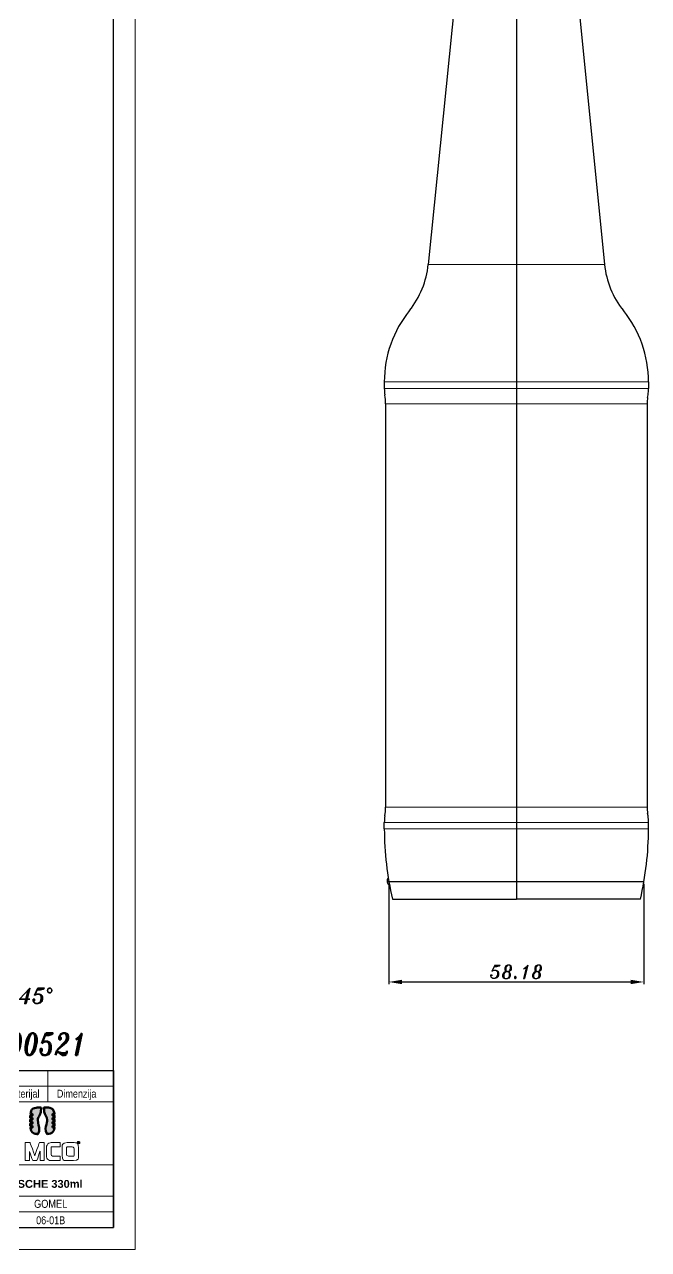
# Model space of a CAD drawing. Extents: x 62 to 476, y 19 to 439.
# Drawn here: x 334 to 476.3, y 19 to 298.5 of the extents above; entities that cross this region are included whole.
import ezdxf

# ---------------------------------------------------------------- set-up
doc = ezdxf.new("R2010")
doc.units = 0
doc.header["$LTSCALE"] = 7
doc.header["$MEASUREMENT"] = 0
doc.layers.get('0').update_dxf_attribs({"linetype": 'CONTINUOUS', "lineweight": 15})
for name, color, linetype, lineweight in [('3', 3, 'CONTINUOUS', 30), ('4', 5, 'CONTINUOUS', 50), ('8', 253, 'CONTINUOUS', 15)]:
    doc.layers.add(name, color=color, linetype=linetype, lineweight=lineweight)
doc.styles.add('ITALICT', font='ITALICT.shx', dxfattribs={"width": 0.8, "height": 3})
doc.styles.add('NEW', font='italict.shx', dxfattribs={"height": 3})
doc.styles.get("Standard").update_dxf_attribs({"font": 'isocp.shx', "height": 3})
doc.styles.add('style2', font='swissc.ttf')
doc.dimstyles.get("Standard").update_dxf_attribs({"dimtxt": 3, "dimasz": 3, "dimexe": 0.5, "dimexo": 0.5, "dimgap": 0.8, "dimtad": 1, "dimdsep": 46, "dimtxsty": 'NEW', "dimcen": 0.09, "dimazin": 2, "dimtfac": 1, "dimtmove": 0, "dimatfit": 3, "dimfxl": 1, "dimtolj": 1, "dimtzin": 0, "dimarcsym": 0})

# ---------------------------------------------------------------- blocks, each defined once
blk = doc.blocks.new('*D14')
at = {"color": 0, "lineweight": -2, "transparency": 16777216}
for p, q in [((417.05, 102.42), (417.05, 79.5)), ((475.24, 102.42), (475.24, 79.5)), ((420.05, 80), (472.24, 80))]:
    blk.add_line(p, q, dxfattribs=at)
at = {"color": 0, "transparency": 16777216}
for points in [[(420.05, 80.5), (420.05, 79.5), (417.05, 80)], [(472.24, 80.5), (472.24, 79.5), (475.24, 80)]]:
    blk.add_solid(points, dxfattribs=at)
at = {"color": 0, "transparency": 16777216, "insert": (446.14, 82.3), "char_height": 3, "attachment_point": 5, "style": 'NEW'}
blk.add_mtext('\\A1;58.18', dxfattribs=at)

msp = doc.modelspace()

# ---------------------------------------------------------------- hatches: boundary and pattern name
at = {"layer": '4'}
h = msp.add_hatch(color=142, dxfattribs=at)
edge = h.paths.add_edge_path()
edge.add_spline(control_points=[(335.295, 46.774), (335.295, 46.774), (335.295, 46.774), (335.295, 46.774), (335.295, 46.774), (335.452, 45.381), (336.682, 45.309), (336.864, 45.309), (336.864, 45.309), (336.864, 45.309), (337, 45.309), (337, 45.309), (337, 45.309), (337.646, 46.238), (336.996, 47.592), (336.996, 48.56), (336.996, 48.56), (336.996, 49.32), (337.665, 49.523), (337.738, 51.347), (337.738, 51.347), (336.966, 51.347), (336.966, 51.347), (336.966, 51.347), (335.663, 51.347), (335.366, 50.342), (335.298, 49.883)], knot_values=[0.8095238, 0.8095238, 0.8095238, 0.8095238, 0.8333333, 0.8333333, 0.8333333, 0.8334333, 0.8571429, 0.8571429, 0.8571429, 0.8572429, 0.9047619, 0.9047619, 0.9047619, 0.9048619, 0.952381, 0.952381, 0.952381, 0.952481, 1, 1, 1, 1.047619, 1.047619, 1.047619, 1.047719, 1.0952381, 1.0952381, 1.0952381, 1.0952381], degree=3, periodic=0)
edge.add_spline(control_points=[(335.298, 49.883), (335.298, 49.883), (335.74, 49.883), (335.74, 49.883)], knot_values=[0.0952381, 0.0952381, 0.0952381, 0.0952381, 0.1428571, 0.1428571, 0.1428571, 0.1428571], degree=3, periodic=0)
edge.add_spline(control_points=[(335.74, 49.883), (335.74, 49.883), (335.74, 49.883), (335.74, 49.883), (335.74, 49.883), (335.74, 49.883), (335.74, 49.513), (335.74, 49.513)], knot_values=[0.1428571, 0.1428571, 0.1428571, 0.1428571, 0.1666667, 0.1666667, 0.1666667, 0.1667667, 0.1904762, 0.1904762, 0.1904762, 0.1904762], degree=3, periodic=0)
edge.add_spline(control_points=[(335.74, 49.513), (335.74, 49.513), (335.74, 49.513), (335.74, 49.513), (335.74, 49.513), (335.74, 49.513), (335.278, 49.513), (335.278, 49.513)], knot_values=[0.1904762, 0.1904762, 0.1904762, 0.1904762, 0.2142857, 0.2142857, 0.2142857, 0.2143857, 0.2380952, 0.2380952, 0.2380952, 0.2380952], degree=3, periodic=0)
edge.add_spline(control_points=[(335.278, 49.513), (335.278, 49.513), (335.278, 49.513), (335.278, 49.513), (335.278, 49.513), (335.278, 49.513), (335.278, 48.97), (335.278, 48.97)], knot_values=[0.2380952, 0.2380952, 0.2380952, 0.2380952, 0.2619048, 0.2619048, 0.2619048, 0.2620048, 0.2857143, 0.2857143, 0.2857143, 0.2857143], degree=3, periodic=0)
edge.add_spline(control_points=[(335.278, 48.97), (335.278, 48.97), (335.278, 48.97), (335.278, 48.97), (335.278, 48.97), (335.278, 48.97), (335.74, 48.97), (335.74, 48.97)], knot_values=[0.2857143, 0.2857143, 0.2857143, 0.2857143, 0.3095238, 0.3095238, 0.3095238, 0.3096238, 0.3333333, 0.3333333, 0.3333333, 0.3333333], degree=3, periodic=0)
edge.add_spline(control_points=[(335.74, 48.97), (335.74, 48.97), (335.74, 48.97), (335.74, 48.97), (335.74, 48.97), (335.74, 48.97), (335.74, 48.6), (335.74, 48.6)], knot_values=[0.3333333, 0.3333333, 0.3333333, 0.3333333, 0.3571429, 0.3571429, 0.3571429, 0.3572429, 0.3809524, 0.3809524, 0.3809524, 0.3809524], degree=3, periodic=0)
edge.add_spline(control_points=[(335.74, 48.6), (335.74, 48.6), (335.74, 48.6), (335.74, 48.6), (335.74, 48.6), (335.74, 48.6), (335.278, 48.6), (335.278, 48.6)], knot_values=[0.3809524, 0.3809524, 0.3809524, 0.3809524, 0.4047619, 0.4047619, 0.4047619, 0.4048619, 0.4285714, 0.4285714, 0.4285714, 0.4285714], degree=3, periodic=0)
edge.add_spline(control_points=[(335.278, 48.6), (335.278, 48.6), (335.278, 48.6), (335.278, 48.6), (335.278, 48.6), (335.278, 48.6), (335.278, 48.056), (335.278, 48.056)], knot_values=[0.4285714, 0.4285714, 0.4285714, 0.4285714, 0.452381, 0.452381, 0.452381, 0.452481, 0.4761905, 0.4761905, 0.4761905, 0.4761905], degree=3, periodic=0)
edge.add_spline(control_points=[(335.278, 48.056), (335.278, 48.056), (335.278, 48.056), (335.278, 48.056), (335.278, 48.056), (335.278, 48.056), (335.74, 48.056), (335.74, 48.056)], knot_values=[0.4761905, 0.4761905, 0.4761905, 0.4761905, 0.5, 0.5, 0.5, 0.5001, 0.5238095, 0.5238095, 0.5238095, 0.5238095], degree=3, periodic=0)
edge.add_spline(control_points=[(335.74, 48.056), (335.74, 48.056), (335.74, 48.056), (335.74, 48.056), (335.74, 48.056), (335.74, 48.056), (335.74, 47.687), (335.74, 47.687)], knot_values=[0.5238095, 0.5238095, 0.5238095, 0.5238095, 0.547619, 0.547619, 0.547619, 0.547719, 0.5714286, 0.5714286, 0.5714286, 0.5714286], degree=3, periodic=0)
edge.add_spline(control_points=[(335.74, 47.687), (335.74, 47.687), (335.74, 47.687), (335.74, 47.687), (335.74, 47.687), (335.74, 47.687), (335.278, 47.687), (335.278, 47.687)], knot_values=[0.5714286, 0.5714286, 0.5714286, 0.5714286, 0.5952381, 0.5952381, 0.5952381, 0.5953381, 0.6190476, 0.6190476, 0.6190476, 0.6190476], degree=3, periodic=0)
edge.add_spline(control_points=[(335.278, 47.687), (335.278, 47.687), (335.278, 47.687), (335.278, 47.687), (335.278, 47.687), (335.278, 47.687), (335.278, 47.143), (335.278, 47.143)], knot_values=[0.6190476, 0.6190476, 0.6190476, 0.6190476, 0.6428571, 0.6428571, 0.6428571, 0.6429571, 0.6666667, 0.6666667, 0.6666667, 0.6666667], degree=3, periodic=0)
edge.add_spline(control_points=[(335.278, 47.143), (335.278, 47.143), (335.278, 47.143), (335.278, 47.143), (335.278, 47.143), (335.278, 47.143), (335.74, 47.143), (335.74, 47.143)], knot_values=[0.6666667, 0.6666667, 0.6666667, 0.6666667, 0.6904762, 0.6904762, 0.6904762, 0.6905762, 0.7142857, 0.7142857, 0.7142857, 0.7142857], degree=3, periodic=0)
edge.add_spline(control_points=[(335.74, 47.143), (335.74, 47.143), (335.74, 47.143), (335.74, 47.143), (335.74, 47.143), (335.74, 47.143), (335.74, 46.774), (335.74, 46.774)], knot_values=[0.7142857, 0.7142857, 0.7142857, 0.7142857, 0.7380952, 0.7380952, 0.7380952, 0.7381952, 0.7619048, 0.7619048, 0.7619048, 0.7619048], degree=3, periodic=0)
edge.add_spline(control_points=[(335.74, 46.774), (335.74, 46.774), (335.74, 46.774), (335.74, 46.774), (335.74, 46.774), (335.74, 46.774), (335.295, 46.774), (335.295, 46.774)], knot_values=[0.7619048, 0.7619048, 0.7619048, 0.7619048, 0.7857143, 0.7857143, 0.7857143, 0.7858143, 0.8095238, 0.8095238, 0.8095238, 0.8095238], degree=3, periodic=0)
h = msp.add_hatch(color=253, dxfattribs=at)
edge = h.paths.add_edge_path()
edge.add_spline(control_points=[(340.362, 48.056), (340.362, 48.056), (340.362, 48.056), (340.362, 48.056), (340.362, 48.056), (340.362, 48.056), (340.824, 48.056), (340.824, 48.056)], knot_values=[0.2380952, 0.2380952, 0.2380952, 0.2380952, 0.2619048, 0.2619048, 0.2619048, 0.2620048, 0.2857143, 0.2857143, 0.2857143, 0.2857143], degree=3, periodic=0)
edge.add_spline(control_points=[(340.824, 48.056), (340.824, 48.056), (340.824, 48.056), (340.824, 48.056), (340.824, 48.056), (340.824, 48.056), (340.824, 48.6), (340.824, 48.6)], knot_values=[0.2857143, 0.2857143, 0.2857143, 0.2857143, 0.3095238, 0.3095238, 0.3095238, 0.3096238, 0.3333333, 0.3333333, 0.3333333, 0.3333333], degree=3, periodic=0)
edge.add_spline(control_points=[(340.824, 48.6), (340.824, 48.6), (340.824, 48.6), (340.824, 48.6), (340.824, 48.6), (340.824, 48.6), (340.362, 48.6), (340.362, 48.6)], knot_values=[0.3333333, 0.3333333, 0.3333333, 0.3333333, 0.3571429, 0.3571429, 0.3571429, 0.3572429, 0.3809524, 0.3809524, 0.3809524, 0.3809524], degree=3, periodic=0)
edge.add_spline(control_points=[(340.362, 48.6), (340.362, 48.6), (340.362, 48.6), (340.362, 48.6), (340.362, 48.6), (340.362, 48.6), (340.362, 48.97), (340.362, 48.97)], knot_values=[0.3809524, 0.3809524, 0.3809524, 0.3809524, 0.4047619, 0.4047619, 0.4047619, 0.4048619, 0.4285714, 0.4285714, 0.4285714, 0.4285714], degree=3, periodic=0)
edge.add_spline(control_points=[(340.362, 48.97), (340.362, 48.97), (340.362, 48.97), (340.362, 48.97), (340.362, 48.97), (340.362, 48.97), (340.824, 48.97), (340.824, 48.97)], knot_values=[0.4285714, 0.4285714, 0.4285714, 0.4285714, 0.4523809, 0.4523809, 0.4523809, 0.4524809, 0.4761905, 0.4761905, 0.4761905, 0.4761905], degree=3, periodic=0)
edge.add_spline(control_points=[(340.824, 48.97), (340.824, 48.97), (340.824, 48.97), (340.824, 48.97), (340.824, 48.97), (340.824, 48.97), (340.824, 49.513), (340.824, 49.513)], knot_values=[0.4761905, 0.4761905, 0.4761905, 0.4761905, 0.5, 0.5, 0.5, 0.5001, 0.5238095, 0.5238095, 0.5238095, 0.5238095], degree=3, periodic=0)
edge.add_spline(control_points=[(340.824, 49.513), (340.824, 49.513), (340.824, 49.513), (340.824, 49.513), (340.824, 49.513), (340.824, 49.513), (340.362, 49.513), (340.362, 49.513)], knot_values=[0.5238095, 0.5238095, 0.5238095, 0.5238095, 0.547619, 0.547619, 0.547619, 0.547719, 0.5714286, 0.5714286, 0.5714286, 0.5714286], degree=3, periodic=0)
edge.add_spline(control_points=[(340.362, 49.513), (340.362, 49.513), (340.362, 49.513), (340.362, 49.513), (340.362, 49.513), (340.362, 49.513), (340.362, 49.883), (340.362, 49.883)], knot_values=[0.5714286, 0.5714286, 0.5714286, 0.5714286, 0.5952381, 0.5952381, 0.5952381, 0.5953381, 0.6190476, 0.6190476, 0.6190476, 0.6190476], degree=3, periodic=0)
edge.add_spline(control_points=[(340.362, 49.883), (340.362, 49.883), (340.362, 49.883), (340.362, 49.883), (340.362, 49.883), (340.362, 49.883), (340.806, 49.883), (340.806, 49.883)], knot_values=[0.6190476, 0.6190476, 0.6190476, 0.6190476, 0.6428571, 0.6428571, 0.6428571, 0.6429571, 0.6666667, 0.6666667, 0.6666667, 0.6666667], degree=3, periodic=0)
edge.add_spline(control_points=[(340.806, 49.883), (340.806, 49.883), (340.806, 49.883), (340.806, 49.883), (340.806, 49.883), (340.643, 51.266), (339.419, 51.347), (339.238, 51.347), (339.238, 51.347), (339.238, 51.347), (338.364, 51.347), (338.364, 51.347)], knot_values=[0.6666667, 0.6666667, 0.6666667, 0.6666667, 0.6904762, 0.6904762, 0.6904762, 0.6905762, 0.7142857, 0.7142857, 0.7142857, 0.7143857, 0.7619048, 0.7619048, 0.7619048, 0.7619048], degree=3, periodic=0)
edge.add_spline(control_points=[(338.364, 51.347), (338.364, 51.347), (338.364, 51.347), (338.364, 51.347), (338.364, 51.347), (338.437, 49.523), (339.106, 49.32), (339.106, 48.56), (339.106, 48.56), (339.106, 47.592), (338.456, 46.238), (339.102, 45.309), (339.102, 45.309), (339.102, 45.309), (339.146, 45.309), (339.146, 45.309), (339.146, 45.309), (340.449, 45.309), (340.74, 46.315), (340.805, 46.774)], knot_values=[0.7619048, 0.7619048, 0.7619048, 0.7619048, 0.7857143, 0.7857143, 0.7857143, 0.7858143, 0.8095238, 0.8095238, 0.8095238, 0.8096238, 0.8571429, 0.8571429, 0.8571429, 0.8572429, 0.9047619, 0.9047619, 0.9047619, 0.9048619, 0.952381, 0.952381, 0.952381, 0.952381], degree=3, periodic=0)
edge.add_spline(control_points=[(340.805, 46.774), (340.805, 46.774), (340.362, 46.774), (340.362, 46.774), (340.362, 46.774), (340.362, 47.143), (340.362, 47.143)], knot_values=[0.952381, 0.952381, 0.952381, 0.952381, 1, 1, 1, 1.047619, 1.047619, 1.047619, 1.047619], degree=3, periodic=0)
edge.add_spline(control_points=[(340.362, 47.143), (340.362, 47.143), (340.362, 47.143), (340.362, 47.143), (340.362, 47.143), (340.362, 47.143), (340.824, 47.143), (340.824, 47.143)], knot_values=[0.047619, 0.047619, 0.047619, 0.047619, 0.0714286, 0.0714286, 0.0714286, 0.0715286, 0.0952381, 0.0952381, 0.0952381, 0.0952381], degree=3, periodic=0)
edge.add_spline(control_points=[(340.824, 47.143), (340.824, 47.143), (340.824, 47.143), (340.824, 47.143), (340.824, 47.143), (340.824, 47.143), (340.824, 47.687), (340.824, 47.687)], knot_values=[0.0952381, 0.0952381, 0.0952381, 0.0952381, 0.1190476, 0.1190476, 0.1190476, 0.1191476, 0.1428571, 0.1428571, 0.1428571, 0.1428571], degree=3, periodic=0)
edge.add_spline(control_points=[(340.824, 47.687), (340.824, 47.687), (340.824, 47.687), (340.824, 47.687), (340.824, 47.687), (340.824, 47.687), (340.362, 47.687), (340.362, 47.687)], knot_values=[0.1428571, 0.1428571, 0.1428571, 0.1428571, 0.1666667, 0.1666667, 0.1666667, 0.1667667, 0.1904762, 0.1904762, 0.1904762, 0.1904762], degree=3, periodic=0)
edge.add_spline(control_points=[(340.362, 47.687), (340.362, 47.687), (340.362, 47.687), (340.362, 47.687), (340.362, 47.687), (340.362, 47.687), (340.362, 48.056), (340.362, 48.056)], knot_values=[0.1904762, 0.1904762, 0.1904762, 0.1904762, 0.2142857, 0.2142857, 0.2142857, 0.2143857, 0.2380952, 0.2380952, 0.2380952, 0.2380952], degree=3, periodic=0)

# ---------------------------------------------------------------- linework, layer by layer
for p, q in [((359.216, 18.958), (359.216, 438.958)), ((339.261, 59.834), (339.261, 52.659)), ((200.891, 56.246), (354.216, 56.246)), ((354.216, 52.659), (200.891, 52.659)), ((200.891, 38.308), (354.216, 38.308)), ((200.891, 31.133), (354.216, 31.133)), ((200.891, 27.545), (354.216, 27.545)), ((62.216, 18.958), (359.216, 18.958))]:
    msp.add_line(p, q)
for points, knots in [([(337.5, 39.229), (337.5, 39.229), (337.5, 41.382), (337.5, 41.382), (337.5, 41.382), (337.5, 41.382), (336.748, 39.229), (336.748, 39.229), (336.748, 39.229), (336.748, 39.229), (335.842, 39.229), (335.842, 39.229), (335.842, 39.229), (335.842, 39.229), (335.076, 41.285), (335.076, 41.285), (335.076, 41.285), (335.076, 41.285), (335.076, 39.229), (335.076, 39.229), (335.076, 39.229), (335.076, 39.229), (334.107, 39.229), (334.107, 39.229), (334.107, 39.229), (334.107, 39.229), (334.107, 43.34), (334.107, 43.34), (334.107, 43.34), (334.107, 43.34), (335.229, 43.34), (335.229, 43.34), (335.229, 43.34), (335.229, 43.34), (336.309, 40.309), (336.309, 40.309), (336.309, 40.309), (336.309, 40.309), (337.34, 43.34), (337.34, 43.34), (337.34, 43.34), (337.34, 43.34), (338.441, 43.34), (338.441, 43.34), (338.441, 43.34), (338.441, 43.34), (338.441, 39.229), (338.441, 39.229), (338.441, 39.229), (338.441, 39.229), (337.5, 39.229), (337.5, 39.229)], [0, 0, 0, 0, 0.0769231, 0.0769231, 0.0769231, 0.1153846, 0.1538462, 0.1538462, 0.1538462, 0.1923077, 0.2307692, 0.2307692, 0.2307692, 0.2692308, 0.3076923, 0.3076923, 0.3076923, 0.3461538, 0.3846154, 0.3846154, 0.3846154, 0.4230769, 0.4615385, 0.4615385, 0.4615385, 0.5, 0.5384615, 0.5384615, 0.5384615, 0.5769231, 0.6153846, 0.6153846, 0.6153846, 0.6538462, 0.6923077, 0.6923077, 0.6923077, 0.7307692, 0.7692308, 0.7692308, 0.7692308, 0.8076923, 0.8461538, 0.8461538, 0.8461538, 0.8846154, 0.9230769, 0.9230769, 0.9230769, 0.9615385, 1, 1, 1, 1]), ([(342.064, 40.274), (342.064, 40.274), (340.413, 40.274), (340.413, 40.274), (340.413, 40.274), (340.009, 40.274), (340.009, 40.741), (340.009, 40.741), (340.009, 40.741), (340.009, 40.741), (340.009, 42.225), (340.009, 42.225), (340.009, 42.225), (340.009, 42.357), (340.141, 42.364), (340.141, 42.364), (340.141, 42.364), (340.141, 42.364), (342.064, 42.364), (342.064, 42.364), (342.064, 42.364), (342.064, 42.364), (342.064, 43.34), (342.064, 43.34), (342.064, 43.34), (342.064, 43.34), (340.113, 43.34), (340.113, 43.34), (340.113, 43.34), (338.964, 43.34), (338.964, 42.19), (338.964, 42.19), (338.964, 42.19), (338.964, 42.19), (338.964, 40.434), (338.964, 40.434), (338.964, 40.434), (338.964, 39.285), (339.911, 39.229), (340.044, 39.229), (340.044, 39.229), (340.044, 39.229), (342.064, 39.229), (342.064, 39.229), (342.064, 39.229), (342.064, 39.229), (342.064, 40.274), (342.064, 40.274)], [0, 0, 0, 0, 0.0833333, 0.0833333, 0.0833333, 0.125, 0.1666667, 0.1666667, 0.1666667, 0.2083333, 0.25, 0.25, 0.25, 0.2916667, 0.3333333, 0.3333333, 0.3333333, 0.375, 0.4166667, 0.4166667, 0.4166667, 0.4583333, 0.5, 0.5, 0.5, 0.5416667, 0.5833333, 0.5833333, 0.5833333, 0.625, 0.6666667, 0.6666667, 0.6666667, 0.7083333, 0.75, 0.75, 0.75, 0.7916667, 0.8333333, 0.8333333, 0.8333333, 0.875, 0.9166667, 0.9166667, 0.9166667, 0.9583333, 1, 1, 1, 1]), ([(345.151, 39.229), (345.151, 39.229), (343.597, 39.229), (343.597, 39.229), (343.597, 39.229), (343.465, 39.229), (342.517, 39.285), (342.517, 40.434), (342.517, 40.434), (342.517, 40.434), (342.517, 42.19), (342.517, 42.19), (342.517, 42.19), (342.517, 42.19), (342.517, 43.34), (343.667, 43.34), (343.667, 43.34), (343.667, 43.34), (345.213, 43.34), (345.213, 43.34), (345.213, 43.34), (345.346, 43.34), (346.293, 43.277), (346.293, 42.127), (346.293, 42.127), (346.293, 42.127), (346.293, 40.379), (346.293, 40.379), (346.293, 40.379), (346.293, 40.379), (346.3, 39.229), (345.151, 39.229)], [0, 0, 0, 0, 0.125, 0.125, 0.125, 0.1875, 0.25, 0.25, 0.25, 0.3125, 0.375, 0.375, 0.375, 0.4375, 0.5, 0.5, 0.5, 0.5625, 0.625, 0.625, 0.625, 0.6875, 0.75, 0.75, 0.75, 0.8125, 0.875, 0.875, 0.875, 0.9375, 1, 1, 1, 1]), ([(345.248, 41.891), (345.248, 41.891), (345.248, 42.364), (344.844, 42.364), (344.844, 42.364), (344.844, 42.364), (343.695, 42.364), (343.695, 42.364), (343.695, 42.364), (343.695, 42.364), (343.562, 42.357), (343.562, 42.225), (343.562, 42.225), (343.562, 42.225), (343.562, 40.741), (343.562, 40.741), (343.562, 40.741), (343.562, 40.741), (343.562, 40.274), (343.966, 40.274), (343.966, 40.274), (343.966, 40.274), (345.116, 40.274), (345.116, 40.274), (345.116, 40.274), (345.116, 40.274), (345.248, 40.274), (345.248, 40.407), (345.248, 40.407), (345.248, 40.407), (345.248, 41.891), (345.248, 41.891)], [0, 0, 0, 0, 0.125, 0.125, 0.125, 0.1875, 0.25, 0.25, 0.25, 0.3125, 0.375, 0.375, 0.375, 0.4375, 0.5, 0.5, 0.5, 0.5625, 0.625, 0.625, 0.625, 0.6875, 0.75, 0.75, 0.75, 0.8125, 0.875, 0.875, 0.875, 0.9375, 1, 1, 1, 1]), ([(346.31, 43.079), (346.157, 43.079), (346.032, 43.203), (346.032, 43.356), (346.032, 43.356), (346.032, 43.509), (346.157, 43.634), (346.31, 43.634), (346.31, 43.634), (346.463, 43.634), (346.587, 43.509), (346.587, 43.356), (346.587, 43.356), (346.587, 43.203), (346.463, 43.079), (346.31, 43.079)], [0, 0, 0, 0, 0.25, 0.25, 0.25, 0.375, 0.5, 0.5, 0.5, 0.625, 0.75, 0.75, 0.75, 0.875, 1, 1, 1, 1]), ([(346.31, 43.572), (346.191, 43.572), (346.094, 43.475), (346.094, 43.356), (346.094, 43.356), (346.094, 43.238), (346.191, 43.14), (346.31, 43.14), (346.31, 43.14), (346.428, 43.14), (346.526, 43.238), (346.526, 43.356), (346.526, 43.356), (346.526, 43.475), (346.428, 43.572), (346.31, 43.572)], [0, 0, 0, 0, 0.25, 0.25, 0.25, 0.375, 0.5, 0.5, 0.5, 0.625, 0.75, 0.75, 0.75, 0.875, 1, 1, 1, 1]), ([(346.373, 43.309), (346.373, 43.309), (346.43, 43.221), (346.43, 43.221), (346.43, 43.221), (346.43, 43.221), (346.354, 43.221), (346.354, 43.221), (346.354, 43.221), (346.354, 43.221), (346.306, 43.299), (346.306, 43.299), (346.306, 43.299), (346.306, 43.299), (346.275, 43.299), (346.275, 43.299), (346.275, 43.299), (346.275, 43.299), (346.275, 43.221), (346.275, 43.221), (346.275, 43.221), (346.275, 43.221), (346.206, 43.221), (346.206, 43.221), (346.206, 43.221), (346.206, 43.221), (346.206, 43.502), (346.206, 43.502), (346.206, 43.502), (346.206, 43.502), (346.329, 43.502), (346.329, 43.502), (346.329, 43.502), (346.352, 43.502), (346.436, 43.502), (346.436, 43.4), (346.436, 43.4), (346.436, 43.347), (346.404, 43.32), (346.373, 43.309)], [0, 0, 0, 0, 0.1, 0.1, 0.1, 0.15, 0.2, 0.2, 0.2, 0.25, 0.3, 0.3, 0.3, 0.35, 0.4, 0.4, 0.4, 0.45, 0.5, 0.5, 0.5, 0.55, 0.6, 0.6, 0.6, 0.65, 0.7, 0.7, 0.7, 0.75, 0.8, 0.8, 0.8, 0.85, 0.9, 0.9, 0.9, 0.95, 1, 1, 1, 1]), ([(346.312, 43.442), (346.312, 43.442), (346.275, 43.442), (346.275, 43.442), (346.275, 43.442), (346.275, 43.442), (346.275, 43.355), (346.275, 43.355), (346.275, 43.355), (346.275, 43.355), (346.312, 43.355), (346.312, 43.355), (346.312, 43.355), (346.348, 43.355), (346.363, 43.368), (346.363, 43.4), (346.363, 43.4), (346.363, 43.433), (346.348, 43.442), (346.312, 43.442)], [0, 0, 0, 0, 0.2, 0.2, 0.2, 0.3, 0.4, 0.4, 0.4, 0.5, 0.6, 0.6, 0.6, 0.7, 0.8, 0.8, 0.8, 0.9, 1, 1, 1, 1])]:
    msp.add_open_spline(points, degree=3, knots=knots)
at = {"layer": '3'}
for p, q in [((354.216, 23.958), (354.216, 433.958)), ((446.145, 318.72), (446.145, 98.92)), ((433.295, 316.02), (426.045, 243.72)), ((458.995, 316.02), (466.245, 243.72)), ((416.02, 216.92), (416.02, 215.42)), ((476.27, 216.92), (476.27, 215.42)), ((416.213, 213.382), (416.127, 213.959)), ((476.077, 213.382), (476.163, 213.959)), ((416.32, 211.92), (416.32, 119.92)), ((475.97, 211.92), (475.97, 119.92)), ((416.127, 117.882), (416.213, 118.459)), ((476.163, 117.882), (476.077, 118.459)), ((416.02, 114.92), (416.02, 116.42)), ((476.27, 114.92), (476.27, 116.42)), ((417.055, 102.92), (416.66, 102.852)), ((417.055, 102.92), (475.235, 102.92)), ((417.87, 98.92), (446.145, 98.92)), ((474.42, 98.92), (446.145, 98.92)), ((200.891, 59.834), (354.216, 59.834)), ((354.216, 59.834), (354.216, 23.958)), ((354.216, 59.834), (354.216, 23.958)), ((354.216, 59.308), (354.216, 23.958)), ((82.216, 23.958), (354.216, 23.958)), ((200.891, 23.958), (354.216, 23.958)), ((200.891, 23.958), (354.216, 23.958)), ((203.141, 23.958), (354.216, 23.958))]:
    msp.add_line(p, q, dxfattribs=at)
for centre, radius, start, end in [((406.145, 245.716), 20, 321.2556, 354.27371), ((486.145, 245.716), 20, 185.72629, 218.7444), ((442.03, 216.92), 26.01, 141.2556, 180), ((450.26, 216.92), 26.01, 0, 38.7444), ((426.02, 215.42), 10, 180, 188.40436), ((466.27, 215.42), 10, 351.59564, 0), ((406.32, 211.92), 10, 0, 8.40436), ((485.97, 211.92), 10, 171.59564, 180), ((426.02, 116.42), 10, 171.59564, 180), ((406.32, 119.92), 10, 351.59564, 0), ((485.97, 119.92), 10, 180, 188.40436), ((466.27, 116.42), 10, 0, 8.40436), ((486.134, 114.92), 70.114, 180, 193.19107), ((406.156, 114.92), 70.114, 346.80893, 360), ((417.639, 103.022), 0.993, 136.202, 243.50731)]:
    msp.add_arc(centre, radius, start, end, dxfattribs=at)
at = {"layer": '4', "color": 142}
msp.add_open_spline([(337.738, 51.347), (337.738, 51.347), (336.966, 51.347), (336.966, 51.347), (336.966, 51.347), (335.663, 51.347), (335.366, 50.342), (335.298, 49.883), (335.298, 49.883), (335.298, 49.883), (335.74, 49.883), (335.74, 49.883), (335.74, 49.883), (335.74, 49.883), (335.74, 49.513), (335.74, 49.513), (335.74, 49.513), (335.74, 49.513), (335.278, 49.513), (335.278, 49.513), (335.278, 49.513), (335.278, 49.513), (335.278, 48.97), (335.278, 48.97), (335.278, 48.97), (335.278, 48.97), (335.74, 48.97), (335.74, 48.97), (335.74, 48.97), (335.74, 48.97), (335.74, 48.6), (335.74, 48.6), (335.74, 48.6), (335.74, 48.6), (335.278, 48.6), (335.278, 48.6), (335.278, 48.6), (335.278, 48.6), (335.278, 48.056), (335.278, 48.056), (335.278, 48.056), (335.278, 48.056), (335.74, 48.056), (335.74, 48.056), (335.74, 48.056), (335.74, 48.056), (335.74, 47.687), (335.74, 47.687), (335.74, 47.687), (335.74, 47.687), (335.278, 47.687), (335.278, 47.687), (335.278, 47.687), (335.278, 47.687), (335.278, 47.143), (335.278, 47.143), (335.278, 47.143), (335.278, 47.143), (335.74, 47.143), (335.74, 47.143), (335.74, 47.143), (335.74, 47.143), (335.74, 46.774), (335.74, 46.774), (335.74, 46.774), (335.74, 46.774), (335.295, 46.774), (335.295, 46.774), (335.295, 46.774), (335.452, 45.381), (336.682, 45.309), (336.864, 45.309), (336.864, 45.309), (336.864, 45.309), (337, 45.309), (337, 45.309), (337, 45.309), (337.646, 46.238), (336.996, 47.592), (336.996, 48.56), (336.996, 48.56), (336.996, 49.32), (337.665, 49.523), (337.738, 51.347)], degree=3, knots=[0, 0, 0, 0, 0.047619, 0.047619, 0.047619, 0.0714286, 0.0952381, 0.0952381, 0.0952381, 0.1190476, 0.1428571, 0.1428571, 0.1428571, 0.1666667, 0.1904762, 0.1904762, 0.1904762, 0.2142857, 0.2380952, 0.2380952, 0.2380952, 0.2619048, 0.2857143, 0.2857143, 0.2857143, 0.3095238, 0.3333333, 0.3333333, 0.3333333, 0.3571429, 0.3809524, 0.3809524, 0.3809524, 0.4047619, 0.4285714, 0.4285714, 0.4285714, 0.452381, 0.4761905, 0.4761905, 0.4761905, 0.5, 0.5238095, 0.5238095, 0.5238095, 0.547619, 0.5714286, 0.5714286, 0.5714286, 0.5952381, 0.6190476, 0.6190476, 0.6190476, 0.6428571, 0.6666667, 0.6666667, 0.6666667, 0.6904762, 0.7142857, 0.7142857, 0.7142857, 0.7380952, 0.7619048, 0.7619048, 0.7619048, 0.7857143, 0.8095238, 0.8095238, 0.8095238, 0.8333333, 0.8571429, 0.8571429, 0.8571429, 0.8809524, 0.9047619, 0.9047619, 0.9047619, 0.9285714, 0.952381, 0.952381, 0.952381, 0.9761905, 1, 1, 1, 1], dxfattribs=at)
at = {"layer": '4', "color": 253}
msp.add_open_spline([(340.362, 46.774), (340.362, 46.774), (340.362, 47.143), (340.362, 47.143), (340.362, 47.143), (340.362, 47.143), (340.824, 47.143), (340.824, 47.143), (340.824, 47.143), (340.824, 47.143), (340.824, 47.687), (340.824, 47.687), (340.824, 47.687), (340.824, 47.687), (340.362, 47.687), (340.362, 47.687), (340.362, 47.687), (340.362, 47.687), (340.362, 48.056), (340.362, 48.056), (340.362, 48.056), (340.362, 48.056), (340.824, 48.056), (340.824, 48.056), (340.824, 48.056), (340.824, 48.056), (340.824, 48.6), (340.824, 48.6), (340.824, 48.6), (340.824, 48.6), (340.362, 48.6), (340.362, 48.6), (340.362, 48.6), (340.362, 48.6), (340.362, 48.97), (340.362, 48.97), (340.362, 48.97), (340.362, 48.97), (340.824, 48.97), (340.824, 48.97), (340.824, 48.97), (340.824, 48.97), (340.824, 49.513), (340.824, 49.513), (340.824, 49.513), (340.824, 49.513), (340.362, 49.513), (340.362, 49.513), (340.362, 49.513), (340.362, 49.513), (340.362, 49.883), (340.362, 49.883), (340.362, 49.883), (340.362, 49.883), (340.806, 49.883), (340.806, 49.883), (340.806, 49.883), (340.643, 51.266), (339.419, 51.347), (339.238, 51.347), (339.238, 51.347), (339.238, 51.347), (338.364, 51.347), (338.364, 51.347), (338.364, 51.347), (338.437, 49.523), (339.106, 49.32), (339.106, 48.56), (339.106, 48.56), (339.106, 47.592), (338.456, 46.238), (339.102, 45.309), (339.102, 45.309), (339.102, 45.309), (339.146, 45.309), (339.146, 45.309), (339.146, 45.309), (340.449, 45.309), (340.74, 46.315), (340.805, 46.774), (340.805, 46.774), (340.805, 46.774), (340.362, 46.774), (340.362, 46.774)], degree=3, knots=[0, 0, 0, 0, 0.047619, 0.047619, 0.047619, 0.0714286, 0.0952381, 0.0952381, 0.0952381, 0.1190476, 0.1428571, 0.1428571, 0.1428571, 0.1666667, 0.1904762, 0.1904762, 0.1904762, 0.2142857, 0.2380952, 0.2380952, 0.2380952, 0.2619048, 0.2857143, 0.2857143, 0.2857143, 0.3095238, 0.3333333, 0.3333333, 0.3333333, 0.3571429, 0.3809524, 0.3809524, 0.3809524, 0.4047619, 0.4285714, 0.4285714, 0.4285714, 0.452381, 0.4761905, 0.4761905, 0.4761905, 0.5, 0.5238095, 0.5238095, 0.5238095, 0.547619, 0.5714286, 0.5714286, 0.5714286, 0.5952381, 0.6190476, 0.6190476, 0.6190476, 0.6428571, 0.6666667, 0.6666667, 0.6666667, 0.6904762, 0.7142857, 0.7142857, 0.7142857, 0.7380952, 0.7619048, 0.7619048, 0.7619048, 0.7857143, 0.8095238, 0.8095238, 0.8095238, 0.8333333, 0.8571429, 0.8571429, 0.8571429, 0.8809524, 0.9047619, 0.9047619, 0.9047619, 0.9285714, 0.952381, 0.952381, 0.952381, 0.9761905, 1, 1, 1, 1], dxfattribs=at)
at = {"layer": '8'}
for p, q in [((426.045, 243.72), (446.145, 243.72)), ((466.245, 243.72), (446.145, 243.72)), ((416.02, 216.92), (446.145, 216.92)), ((416.02, 215.42), (446.145, 215.42)), ((476.27, 216.92), (446.145, 216.92)), ((476.27, 215.42), (446.145, 215.42)), ((416.32, 211.92), (446.145, 211.92)), ((475.97, 211.92), (446.145, 211.92)), ((416.32, 119.92), (446.145, 119.92)), ((475.97, 119.92), (446.145, 119.92)), ((416.02, 116.42), (446.145, 116.42)), ((416.02, 114.92), (446.145, 114.92)), ((476.27, 116.42), (446.145, 116.42)), ((476.27, 114.92), (446.145, 114.92))]:
    msp.add_line(p, q, dxfattribs=at)

# ---------------------------------------------------------------- texts
for s, height, style, p in [('RAZMAK IZMEDU TOČKICA: 5.45°', 3.5, 'NEW', (256.595, 75.053)), ('Materijal', 1.7938, 'style2', (329.612, 53.612)), ('Dimenzija', 1.7938, 'style2', (341.338, 53.615)), ('GOMEL', 1.8268, 'style2', (336.139, 28.471)), ('06-01B', 1.7938, 'style2', (336.608, 24.725))]:
    msp.add_text(s, height=height, dxfattribs=dict(style=style)).set_placement(p)
at = {"style": 'ITALICT', "width": 0.8}
msp.add_text('M00521', height=5, dxfattribs=at).set_placement((325.248, 63.306))
at = {"insert": (327.501, 34.831), "char_height": 1.8, "width": 35.07961, "attachment_point": 1}
msp.add_mtext('{\\fArial|b1|i0|c238|p34;FLASCHE 330ml}', dxfattribs=at)

# ---------------------------------------------------------------- dimensions: what is measured, and where the dimension line sits
dim = msp.add_linear_dim(base=(475.235, 80.004), p1=(417.055, 102.92), p2=(475.235, 102.92), dimstyle='Standard')
dim.commit()
dim.dimension.update_dxf_attribs({"geometry": '*D14', "text_midpoint": (446.145, 82.304)})

doc.saveas('drawing.dxf')
